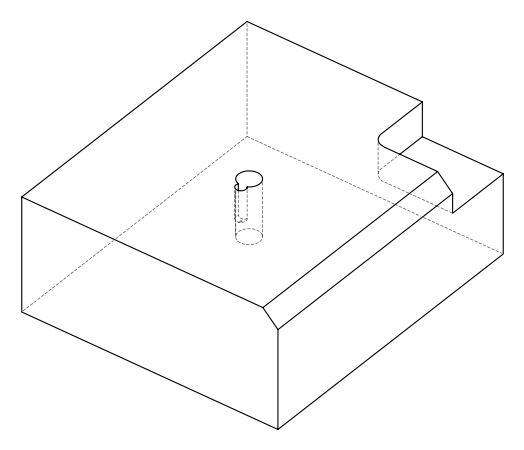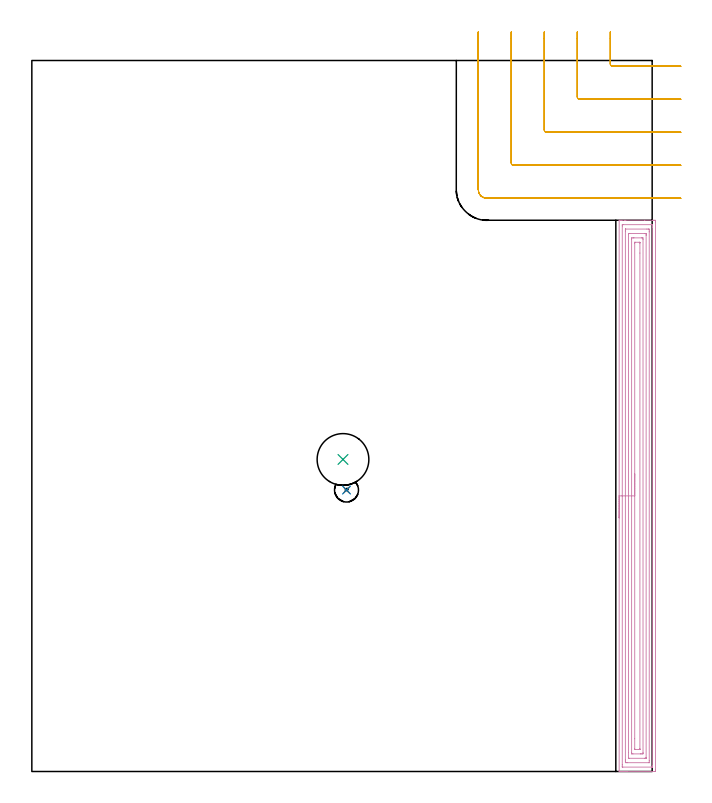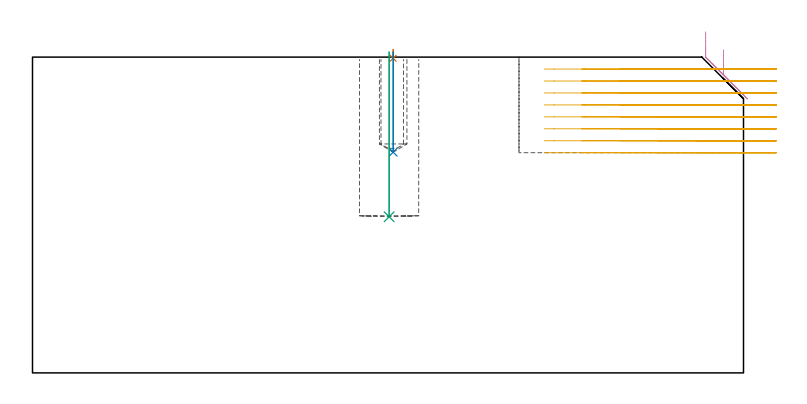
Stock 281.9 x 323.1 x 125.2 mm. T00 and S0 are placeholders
(PLAN: 5 operations, 4 tool changes, 22.4 min)
(1 SPOT_DRILL | STEP1POCKET | NXT0321_9005460120000 | 0.03 min | 1 mm3)
(2 DRILL_BLIND_HOLE_INTO_CENTER | STEP1POCKET | UGT0301_221 | 0.16 min | 3304 mm3)
(3 INDEXABLE_INSERT_DRILL_BLIND_HOLE_FROM_SOLID | STEP1POCKET_1 | NXT0302_018 | 0.26 min | 26621 mm3)
(4 AREA_MILL | FG_CHAMFER_SURFACE | UGT0205_001 | 12.35 min | 35117 mm3)
(5 MILL_CORNER_NOTCH_RECTANGULAR | CORNER_NOTCH_RECTANGULAR | UGT0201_094 | Follow Part, ap 5, ae 75% | 9.6 min | 242311 mm3)
(TOOL NXT0321_9005460120000 | NC Spot Drill, 142deg, 12mm, Carbide, Uncoated | D12 PA142 FL30 Z2)
(TOOL UGT0301_221 | Twist Drill 10.9 mm | D10.9 PA118 FL92 Z2)
(TOOL NXT0302_018 | Index. Insert Drill 23.5mm [880-D2350L25-03] | D23.5 PA176 FL71 Z2)
(TOOL UGT0205_001 | Chamfer Mill 20 x 3 x 45 deg. | D20 FL50 Z2)
(TOOL UGT0201_094 | End mill 20 mm | D20 FL38 Z4)
(OP 1 SPOT_DRILL)
G17 G21 G94 G90
T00 M6
G54
G17 G0 G90 X143. Y127.9 S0 M3
G43 Z135.2 H0
G94 G81 G98 Z124.731 F250. R128.2
G80
M5
M2
(OP 2 DRILL_BLIND_HOLE_INTO_CENTER)
G17 G21 G94 G90
T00 M6
G54
G17 G0 G90 X143. Y127.9 S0 M3
G43 Z135.2 H0
G94 G81 G98 Z87.5 F250. R127.2
G80
M5
M2
(OP 3 INDEXABLE_INSERT_DRILL_BLIND_HOLE_FROM_SOLID)
G17 G21 G94 G90
T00 M6
G54
G17 G0 G90 X141.4 Y141.8 S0 M3
G43 Z135.2 H1
G94 G81 G98 Z61.9 F250. R127.2
G80
M5
M2
(OP 4 AREA_MILL)
G17 G21 G94 G90
T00 M6
G54
G17 G0 G90 X266.9 Y115.25 S1061 M3
G43 Z135.2 H0
G94 G1 Y115.288 Z134.328 F250.
Y115.402 Z133.463
Y115.591 Z132.612
Y115.853 Z131.78
Y116.187 Z130.974
Y116.59 Z130.2
Y117.058 Z129.464
Y117.59 Z128.772
Y118.179 Z128.129
Y118.822 Z127.54
Y119.514 Z127.008
Y120.25 Z126.54
Y121.024 Z126.137
Y121.83 Z125.803
Y122.662 Z125.541
Y123.513 Z125.352
Y124.378 Z125.238
Y125.25 Z125.2
Y250.328
X266.903 Y250.49 Z125.188
X267.04 Y250.497 Z125.052
X267.185 Y250.5 Z124.914
X267.47 Z124.629
X268.145 Z123.95
X269.358 Z122.738
X269.896 Z122.198
X278.518 Z113.579
X282.155 Z109.943
X282.424 Z109.673
X283.03 Y250.494 Z109.067
X283.393 Y250.49 Z108.705
X283.397 Y250.255 Z108.702
X283.399 Y249.881 Z108.701
X283.4 Y249.504 Z108.7
Y0.619
X283.395 Y0.097 Z108.703
X283.392 Y0.01 Z108.706
X283.3 Y0. Z108.798
X270.503 Z121.592
X269.896 Z122.198
X269.358 Z122.738
X269.021 Z123.075
X268.483 Z123.613
X268.145 Z123.95
X267.185 Z124.915
X267.042 Y0.001 Z125.051
X266.964 Y0.004 Z125.127
X266.903 Y0.01 Z125.188
X266.9 Y0.172 Z125.2
Y125.25
X268.314 Z123.786
X268.315 Y247.921 Z123.785
X268.316 Y248.094 Z123.784
X268.32 Y248.454 Z123.78
X268.321 Y248.49 Z123.779
X268.385 Y248.494 Z123.715
X268.491 Y248.497 Z123.609
X268.624 Y248.5 Z123.476
X281.758 Y248.499 Z110.342
X281.926 Y248.494 Z110.174
X281.957 Y248.49 Z110.143
X281.979 Y248.484 Z110.121
X281.98 Y248.446 Z110.12
X281.984 Y248.268 Z110.116
X281.985 Y248.094 Z110.115
X281.986 Y247.373 Z110.114
X281.985 Y2.579 Z110.115
X281.984 Y2.406 Z110.116
X281.98 Y2.046 Z110.12
X281.979 Y2.01 Z110.121
X281.915 Y2.006 Z110.185
X281.809 Y2.002 Z110.291
X281.677 Y2. Z110.423
X268.542 Y2.001 Z123.558
X268.374 Y2.006 Z123.726
X268.343 Y2.01 Z123.757
X268.321 Y2.016 Z123.779
X268.32 Y2.054 Z123.78
X268.316 Y2.232 Z123.784
X268.315 Y2.406 Z123.785
X268.314 Y3.127 Z123.786
Y125.25
X269.729 Z122.371
Y245.585
X269.732 Y246.307 Z122.368
X269.735 Y246.472 Z122.365
X269.737 Y246.49 Z122.363
X269.755 Y246.493 Z122.345
X269.802 Y246.497 Z122.298
X269.896 Y246.499 Z122.204
X279.528 Y246.5 Z112.572
X280.219 Y246.496 Z111.881
X280.404 Y246.49 Z111.696
X280.565 Y246.47 Z111.535
X280.568 Y246.307 Z111.532
X280.57 Y246.138 Z111.53
X280.571 Y245.414 Z111.529
X280.572 Y245.243 Z111.528
X280.571 Y4.915 Z111.529
X280.568 Y4.193 Z111.532
X280.565 Y4.028 Z111.535
X280.563 Y4.01 Z111.537
X280.545 Y4.007 Z111.555
X280.498 Y4.003 Z111.602
X280.404 Y4.001 Z111.696
X270.772 Y4. Z121.328
X270.081 Y4.004 Z122.019
X269.896 Y4.01 Z122.204
X269.735 Y4.03 Z122.365
X269.732 Y4.193 Z122.368
X269.73 Y4.362 Z122.37
X269.729 Y5.086 Z122.371
X269.728 Y5.257 Z122.372
X269.729 Y125.25 Z122.371
X271.143 Z120.957
Y244.142
X271.145 Y244.314 Z120.955
X271.148 Y244.451 Z120.952
X271.15 Y244.486 Z120.95
X271.168 Y244.49 Z120.932
X271.22 Y244.494 Z120.88
X271.648 Y244.5 Z120.452
X271.668 Z120.432
X278.673 Z113.427
X279.077 Y244.496 Z113.023
X279.127 Y244.493 Z112.973
X279.147 Y244.49 Z112.953
X279.151 Y244.478 Z112.949
X279.155 Y244.417 Z112.945
X279.156 Y244.359 Z112.944
X279.157 Y244.005 Z112.943
Y243.627
Y6.358
X279.155 Y6.186 Z112.945
X279.152 Y6.049 Z112.948
X279.151 Y6.014 Z112.949
X279.132 Y6.01 Z112.968
X279.08 Y6.006 Z113.02
X278.652 Y6. Z113.448
X278.632 Z113.468
X271.627 Z120.473
X271.223 Y6.004 Z120.877
X271.173 Y6.007 Z120.927
X271.153 Y6.01 Z120.947
X271.149 Y6.022 Z120.951
X271.145 Y6.083 Z120.955
X271.144 Y6.141 Z120.956
X271.143 Y8.66 Z120.957
Y125.25
X272.557 Z119.543
Y241.84
X272.561 Y242.27 Z119.539
X272.564 Y242.475 Z119.536
X272.761 Y242.491 Z119.339
X273.399 Y242.498 Z118.701
X273.628 Y242.5 Z118.472
X277.132 Y242.499 Z114.968
X277.631 Y242.49 Z114.469
X277.736 Y242.47 Z114.364
X277.743 Y241.84 Z114.357
Y8.66
X277.739 Y8.23 Z114.361
X277.736 Y8.025 Z114.364
X277.539 Y8.009 Z114.561
X276.901 Y8.002 Z115.199
X276.672 Y8. Z115.428
X273.168 Y8.001 Z118.932
X272.669 Y8.01 Z119.431
X272.564 Y8.03 Z119.536
X272.557 Y8.66 Z119.543
Y125.25
X273.971 Z118.129
X273.972 Y240.053 Z118.128
X273.974 Y240.36 Z118.126
X273.978 Y240.465 Z118.122
X273.98 Y240.49 Z118.12
X274.002 Y240.493 Z118.098
X274.056 Y240.496 Z118.044
X274.274 Y240.499 Z117.826
X276.026 Z116.074
X276.171 Y240.497 Z115.929
X276.288 Y240.493 Z115.812
X276.319 Y240.49 Z115.781
X276.322 Y240.45 Z115.778
X276.325 Y240.363 Z115.775
X276.328 Y240.053 Z115.772
X276.329 Y235.596 Z115.771
X276.328 Y10.446 Z115.772
X276.326 Y10.14 Z115.774
X276.322 Y10.035 Z115.778
X276.32 Y10.01 Z115.78
X276.299 Y10.007 Z115.801
X276.244 Y10.004 Z115.856
X276.026 Y10.001 Z116.074
X274.274 Z117.826
X274.129 Y10.003 Z117.971
X274.012 Y10.007 Z118.088
X273.981 Y10.01 Z118.119
X273.978 Y10.05 Z118.122
X273.975 Y10.137 Z118.125
X273.972 Y10.446 Z118.128
X273.971 Y14.9 Z118.129
Y125.25
Y126.122 Z118.167
Y126.986 Z118.281
Y127.838 Z118.47
Y128.67 Z118.732
Y129.476 Z119.066
Y130.25 Z119.469
Y130.986 Z119.937
Y131.678 Z120.468
Y132.321 Z121.058
Y132.91 Z121.701
Y133.441 Z122.393
Y133.91 Z123.129
Y134.313 Z123.903
Y134.647 Z124.709
Y134.909 Z125.541
Y135.098 Z126.392
Y135.212 Z127.257
Y135.25 Z128.129
G0 Z135.2
M5
M2
(OP 5 MILL_CORNER_NOTCH_RECTANGULAR)
G17 G21 G94 G90
T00 M6
G54
G17 G0 G90 X262.9 Y336.1 S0 M3
G43 Z135.2 H0
Z120.462
G94 G1 Y333.1 F250.
Y321.495 F500.
G3 X263.895 Y320.5 R1.
G1 X291.9
X294.9 F250.
G0 Z135.2
X247.9 Y336.1
Z120.462
G1 Y333.1
Y306.495 F500.
G3 X248.895 Y305.5 R1.
G1 X291.9
X294.9 F250.
G0 Z135.2
X232.9 Y336.1
Z120.462
G1 Y333.1
Y291.495 F500.
G3 X233.895 Y290.5 R1.
G1 X291.9
X294.9 F250.
G0 Z135.2
X217.9 Y336.1
Z120.462
G1 Y333.1
Y276.496 F500.
G3 X218.896 Y275.5 R1.
G1 X291.9
X294.9 F250.
G0 Z135.2
X202.9 Y336.1
Z120.462
G1 Y333.1
Y264.4 F500.
G3 X206.8 Y260.5 R3.9
G1 X291.9
X294.9 F250.
G0 Z135.2
X262.9 Y336.1
Z115.725
G1 Y333.1
Y321.495 F500.
G3 X263.895 Y320.5 R1.
G1 X291.9
X294.9 F250.
G0 Z135.2
X247.9 Y336.1
Z115.725
G1 Y333.1
Y306.495 F500.
G3 X248.895 Y305.5 R1.
G1 X291.9
X294.9 F250.
G0 Z135.2
X232.9 Y336.1
Z115.725
G1 Y333.1
Y291.495 F500.
G3 X233.895 Y290.5 R1.
G1 X291.9
X294.9 F250.
G0 Z135.2
X217.9 Y336.1
Z115.725
G1 Y333.1
Y276.496 F500.
G3 X218.896 Y275.5 R1.
G1 X291.9
X294.9 F250.
G0 Z135.2
X202.9 Y336.1
Z115.725
G1 Y333.1
Y264.4 F500.
G3 X206.8 Y260.5 R3.9
G1 X291.9
X294.9 F250.
G0 Z135.2
X262.9 Y336.1
Z110.987
G1 Y333.1
Y321.495 F500.
G3 X263.895 Y320.5 R1.
G1 X291.9
X294.9 F250.
G0 Z135.2
X247.9 Y336.1
Z110.987
G1 Y333.1
Y306.495 F500.
G3 X248.895 Y305.5 R1.
G1 X291.9
X294.9 F250.
G0 Z135.2
X232.9 Y336.1
Z110.987
G1 Y333.1
Y291.495 F500.
G3 X233.895 Y290.5 R1.
G1 X291.9
X294.9 F250.
G0 Z135.2
X217.9 Y336.1
Z110.987
G1 Y333.1
Y276.496 F500.
G3 X218.896 Y275.5 R1.
G1 X291.9
X294.9 F250.
G0 Z135.2
X202.9 Y336.1
Z110.987
G1 Y333.1
Y264.4 F500.
G3 X206.8 Y260.5 R3.9
G1 X291.9
X294.9 F250.
G0 Z135.2
X262.9 Y336.1
Z106.25
G1 Y333.1
Y321.495 F500.
G3 X263.895 Y320.5 R1.
G1 X291.9
X294.9 F250.
G0 Z135.2
X247.9 Y336.1
Z106.25
G1 Y333.1
Y306.495 F500.
G3 X248.895 Y305.5 R1.
G1 X291.9
X294.9 F250.
G0 Z135.2
X232.9 Y336.1
Z106.25
G1 Y333.1
Y291.495 F500.
G3 X233.895 Y290.5 R1.
G1 X291.9
X294.9 F250.
G0 Z135.2
X217.9 Y336.1
Z106.25
G1 Y333.1
Y276.496 F500.
G3 X218.896 Y275.5 R1.
G1 X291.9
X294.9 F250.
G0 Z135.2
X202.9 Y336.1
Z106.25
G1 Y333.1
Y264.4 F500.
G3 X206.8 Y260.5 R3.9
G1 X291.9
X294.9 F250.
G0 Z135.2
X262.9 Y336.1
Z101.512
G1 Y333.1
Y321.495 F500.
G3 X263.895 Y320.5 R1.
G1 X291.9
X294.9 F250.
G0 Z135.2
X247.9 Y336.1
Z101.512
G1 Y333.1
Y306.495 F500.
G3 X248.895 Y305.5 R1.
G1 X291.9
X294.9 F250.
G0 Z135.2
X232.9 Y336.1
Z101.512
G1 Y333.1
Y291.495 F500.
G3 X233.895 Y290.5 R1.
G1 X291.9
X294.9 F250.
G0 Z135.2
X217.9 Y336.1
Z101.512
G1 Y333.1
Y276.496 F500.
G3 X218.896 Y275.5 R1.
G1 X291.9
X294.9 F250.
G0 Z135.2
X202.9 Y336.1
Z101.512
G1 Y333.1
Y264.4 F500.
G3 X206.8 Y260.5 R3.9
G1 X291.9
X294.9 F250.
G0 Z135.2
X262.9 Y336.1
Z96.775
G1 Y333.1
Y321.495 F500.
G3 X263.895 Y320.5 R1.
G1 X291.9
X294.9 F250.
G0 Z135.2
X247.9 Y336.1
Z96.775
G1 Y333.1
Y306.495 F500.
G3 X248.895 Y305.5 R1.
G1 X291.9
X294.9 F250.
G0 Z135.2
X232.9 Y336.1
Z96.775
G1 Y333.1
Y291.495 F500.
G3 X233.895 Y290.5 R1.
G1 X291.9
X294.9 F250.
G0 Z135.2
X217.9 Y336.1
Z96.775
G1 Y333.1
Y276.496 F500.
G3 X218.896 Y275.5 R1.
G1 X291.9
X294.9 F250.
G0 Z135.2
X202.9 Y336.1
Z96.775
G1 Y333.1
Y264.4 F500.
G3 X206.8 Y260.5 R3.9
G1 X291.9
X294.9 F250.
G0 Z135.2
X262.9 Y336.1
Z92.037
G1 Y333.1
Y321.495 F500.
G3 X263.895 Y320.5 R1.
G1 X291.9
X294.9 F250.
G0 Z135.2
X247.9 Y336.1
Z92.037
G1 Y333.1
Y306.495 F500.
G3 X248.895 Y305.5 R1.
G1 X291.9
X294.9 F250.
G0 Z135.2
X232.9 Y336.1
Z92.037
G1 Y333.1
Y291.495 F500.
G3 X233.895 Y290.5 R1.
G1 X291.9
X294.9 F250.
G0 Z135.2
X217.9 Y336.1
Z92.037
G1 Y333.1
Y276.496 F500.
G3 X218.896 Y275.5 R1.
G1 X291.9
X294.9 F250.
G0 Z135.2
X202.9 Y336.1
Z92.037
G1 Y333.1
Y264.4 F500.
G3 X206.8 Y260.5 R3.9
G1 X291.9
X294.9 F250.
G0 Z135.2
X262.9 Y336.1
Z87.3
G1 Y333.1
Y321.495 F500.
G3 X263.895 Y320.5 R1.
G1 X291.9
X294.9 F250.
G0 Z135.2
X247.9 Y336.1
Z87.3
G1 Y333.1
Y306.495 F500.
G3 X248.895 Y305.5 R1.
G1 X291.9
X294.9 F250.
G0 Z135.2
X232.9 Y336.1
Z87.3
G1 Y333.1
Y291.495 F500.
G3 X233.895 Y290.5 R1.
G1 X291.9
X294.9 F250.
G0 Z135.2
X217.9 Y336.1
Z87.3
G1 Y333.1
Y276.496 F500.
G3 X218.896 Y275.5 R1.
G1 X291.9
X294.9 F250.
G0 Z135.2
X202.9 Y336.1
Z87.3
G1 Y333.1
Y264.4 F500.
G3 X206.8 Y260.5 R3.9
G1 X291.9
X294.9 F250.
G0 Z135.2
M5
M2
